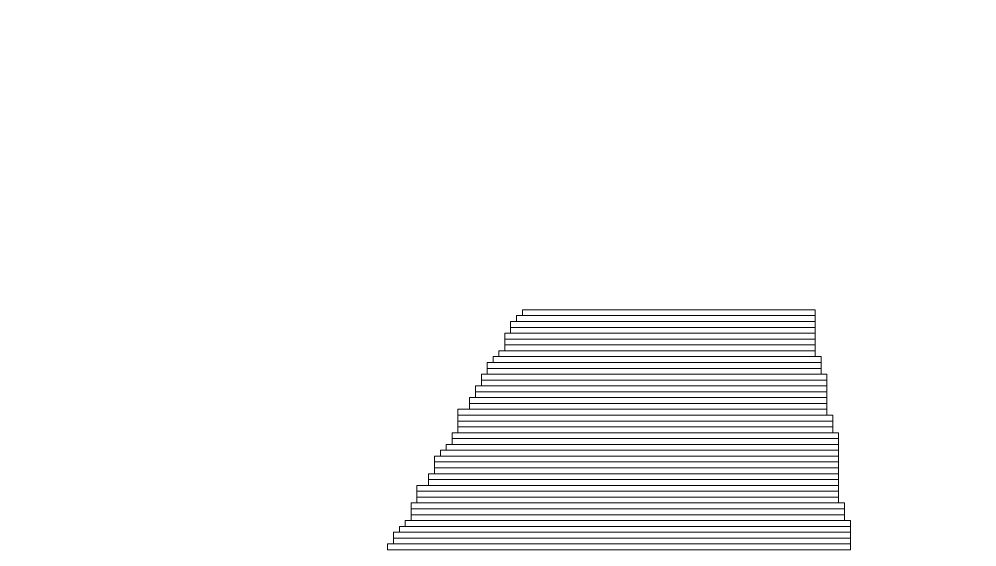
# Model space of a CAD drawing. Header units: millimetres. Extents: x -19.4 to 22.9, y -18.1 to 22.2.
# Drawn here: x -10.31 to -6.157, y -14.707 to -12.416 of the extents above; entities that cross this region are included whole.
import ezdxf

# ---------------------------------------------------------------- set-up
doc = ezdxf.new("R2010")
doc.units = ezdxf.units.MM
doc.header["$MEASUREMENT"] = 0
doc.layers.add('BG_OUTLINE', color=7, linetype='Continuous')
doc.layers.add('MA_PEN3', color=7, linetype='Continuous')

msp = doc.modelspace()

# ---------------------------------------------------------------- linework, layer by layer
at = {"layer": 'BG_OUTLINE', "lineweight": 9}
msp.add_open_spline([(-13.5636, -18.0908), (-13.5636, -18.0908), (13.4366, -18.0908), (13.4366, -18.0908), (13.4366, -18.0908), (13.4366, -18.0908), (13.4366, 12.9092), (13.4366, 12.9092), (13.4366, 12.9092), (13.4366, 12.9092), (-13.5636, 12.9092), (-13.5636, 12.9092), (-13.5636, 12.9092), (-13.5636, 12.9092), (-13.5636, -18.0908), (-13.5636, -18.0908)], degree=3, knots=[0, 0, 0, 0, 0.25, 0.25, 0.25, 0.25, 0.5, 0.5, 0.5, 0.5, 0.75, 0.75, 0.75, 0.75, 1, 1, 1, 1], dxfattribs=at)
at = {"layer": 'MA_PEN3', "lineweight": 9}
for points in [[(-8.1534, -13.7286), (-8.1534, -13.7286), (-8.1534, -13.7032), (-8.1534, -13.7032), (-8.1534, -13.7032), (-8.1534, -13.7032), (-6.858, -13.7032), (-6.858, -13.7032), (-6.858, -13.7032), (-6.858, -13.7032), (-6.858, -13.7286), (-6.858, -13.7286), (-6.858, -13.7286), (-6.858, -13.7286), (-8.1534, -13.7286), (-8.1534, -13.7286)], [(-8.128, -13.7032), (-8.128, -13.7032), (-8.128, -13.6778), (-8.128, -13.6778), (-8.128, -13.6778), (-8.128, -13.6778), (-6.858, -13.6778), (-6.858, -13.6778), (-6.858, -13.6778), (-6.858, -13.6778), (-6.858, -13.7032), (-6.858, -13.7032), (-6.858, -13.7032), (-6.858, -13.7032), (-8.128, -13.7032), (-8.128, -13.7032)], [(-8.1788, -13.754), (-8.1788, -13.754), (-8.1788, -13.7286), (-8.1788, -13.7286), (-8.1788, -13.7286), (-8.1788, -13.7286), (-6.858, -13.7286), (-6.858, -13.7286), (-6.858, -13.7286), (-6.858, -13.7286), (-6.858, -13.754), (-6.858, -13.754), (-6.858, -13.754), (-6.858, -13.754), (-8.1788, -13.754), (-8.1788, -13.754)], [(-8.2042, -13.8048), (-8.2042, -13.8048), (-8.2042, -13.7794), (-8.2042, -13.7794), (-8.2042, -13.7794), (-8.2042, -13.7794), (-6.858, -13.7794), (-6.858, -13.7794), (-6.858, -13.7794), (-6.858, -13.7794), (-6.858, -13.8048), (-6.858, -13.8048), (-6.858, -13.8048), (-6.858, -13.8048), (-8.2042, -13.8048), (-8.2042, -13.8048)], [(-8.1788, -13.7794), (-8.1788, -13.7794), (-8.1788, -13.754), (-8.1788, -13.754), (-8.1788, -13.754), (-8.1788, -13.754), (-6.858, -13.754), (-6.858, -13.754), (-6.858, -13.754), (-6.858, -13.754), (-6.858, -13.7794), (-6.858, -13.7794), (-6.858, -13.7794), (-6.858, -13.7794), (-8.1788, -13.7794), (-8.1788, -13.7794)], [(-8.2042, -13.8302), (-8.2042, -13.8302), (-8.2042, -13.8048), (-8.2042, -13.8048), (-8.2042, -13.8048), (-8.2042, -13.8048), (-6.858, -13.8048), (-6.858, -13.8048), (-6.858, -13.8048), (-6.858, -13.8048), (-6.858, -13.8302), (-6.858, -13.8302), (-6.858, -13.8302), (-6.858, -13.8302), (-8.2042, -13.8302), (-8.2042, -13.8302)], [(-8.2042, -13.8556), (-8.2042, -13.8556), (-8.2042, -13.8302), (-8.2042, -13.8302), (-8.2042, -13.8302), (-8.2042, -13.8302), (-6.858, -13.8302), (-6.858, -13.8302), (-6.858, -13.8302), (-6.858, -13.8302), (-6.858, -13.8556), (-6.858, -13.8556), (-6.858, -13.8556), (-6.858, -13.8556), (-8.2042, -13.8556), (-8.2042, -13.8556)], [(-8.2296, -13.881), (-8.2296, -13.881), (-8.2296, -13.8556), (-8.2296, -13.8556), (-8.2296, -13.8556), (-8.2296, -13.8556), (-6.858, -13.8556), (-6.858, -13.8556), (-6.858, -13.8556), (-6.858, -13.8556), (-6.858, -13.881), (-6.858, -13.881), (-6.858, -13.881), (-6.858, -13.881), (-8.2296, -13.881), (-8.2296, -13.881)], [(-8.2804, -13.9318), (-8.2804, -13.9318), (-8.2804, -13.9064), (-8.2804, -13.9064), (-8.2804, -13.9064), (-8.2804, -13.9064), (-6.8326, -13.9064), (-6.8326, -13.9064), (-6.8326, -13.9064), (-6.8326, -13.9064), (-6.8326, -13.9318), (-6.8326, -13.9318), (-6.8326, -13.9318), (-6.8326, -13.9318), (-8.2804, -13.9318), (-8.2804, -13.9318)], [(-8.255, -13.9064), (-8.255, -13.9064), (-8.255, -13.881), (-8.255, -13.881), (-8.255, -13.881), (-8.255, -13.881), (-6.8326, -13.881), (-6.8326, -13.881), (-6.8326, -13.881), (-6.8326, -13.881), (-6.8326, -13.9064), (-6.8326, -13.9064), (-6.8326, -13.9064), (-6.8326, -13.9064), (-8.255, -13.9064), (-8.255, -13.9064)], [(-8.2804, -13.9572), (-8.2804, -13.9572), (-8.2804, -13.9318), (-8.2804, -13.9318), (-8.2804, -13.9318), (-8.2804, -13.9318), (-6.8326, -13.9318), (-6.8326, -13.9318), (-6.8326, -13.9318), (-6.8326, -13.9318), (-6.8326, -13.9572), (-6.8326, -13.9572), (-6.8326, -13.9572), (-6.8326, -13.9572), (-8.2804, -13.9572), (-8.2804, -13.9572)], [(-8.3058, -13.9826), (-8.3058, -13.9826), (-8.3058, -13.9572), (-8.3058, -13.9572), (-8.3058, -13.9572), (-8.3058, -13.9572), (-6.8072, -13.9572), (-6.8072, -13.9572), (-6.8072, -13.9572), (-6.8072, -13.9572), (-6.8072, -13.9826), (-6.8072, -13.9826), (-6.8072, -13.9826), (-6.8072, -13.9826), (-8.3058, -13.9826), (-8.3058, -13.9826)], [(-8.3058, -14.008), (-8.3058, -14.008), (-8.3058, -13.9826), (-8.3058, -13.9826), (-8.3058, -13.9826), (-8.3058, -13.9826), (-6.8072, -13.9826), (-6.8072, -13.9826), (-6.8072, -13.9826), (-6.8072, -13.9826), (-6.8072, -14.008), (-6.8072, -14.008), (-6.8072, -14.008), (-6.8072, -14.008), (-8.3058, -14.008), (-8.3058, -14.008)], [(-8.3312, -14.0334), (-8.3312, -14.0334), (-8.3312, -14.008), (-8.3312, -14.008), (-8.3312, -14.008), (-8.3312, -14.008), (-6.8072, -14.008), (-6.8072, -14.008), (-6.8072, -14.008), (-6.8072, -14.008), (-6.8072, -14.0334), (-6.8072, -14.0334), (-6.8072, -14.0334), (-6.8072, -14.0334), (-8.3312, -14.0334), (-8.3312, -14.0334)], [(-8.3312, -14.0588), (-8.3312, -14.0588), (-8.3312, -14.0334), (-8.3312, -14.0334), (-8.3312, -14.0334), (-8.3312, -14.0334), (-6.8072, -14.0334), (-6.8072, -14.0334), (-6.8072, -14.0334), (-6.8072, -14.0334), (-6.8072, -14.0588), (-6.8072, -14.0588), (-6.8072, -14.0588), (-6.8072, -14.0588), (-8.3312, -14.0588), (-8.3312, -14.0588)], [(-8.3566, -14.0842), (-8.3566, -14.0842), (-8.3566, -14.0588), (-8.3566, -14.0588), (-8.3566, -14.0588), (-8.3566, -14.0588), (-6.8072, -14.0588), (-6.8072, -14.0588), (-6.8072, -14.0588), (-6.8072, -14.0588), (-6.8072, -14.0842), (-6.8072, -14.0842), (-6.8072, -14.0842), (-6.8072, -14.0842), (-8.3566, -14.0842), (-8.3566, -14.0842)], [(-8.4074, -14.135), (-8.4074, -14.135), (-8.4074, -14.1096), (-8.4074, -14.1096), (-8.4074, -14.1096), (-8.4074, -14.1096), (-6.8072, -14.1096), (-6.8072, -14.1096), (-6.8072, -14.1096), (-6.8072, -14.1096), (-6.8072, -14.135), (-6.8072, -14.135), (-6.8072, -14.135), (-6.8072, -14.135), (-8.4074, -14.135), (-8.4074, -14.135)], [(-8.3566, -14.1096), (-8.3566, -14.1096), (-8.3566, -14.0842), (-8.3566, -14.0842), (-8.3566, -14.0842), (-8.3566, -14.0842), (-6.8072, -14.0842), (-6.8072, -14.0842), (-6.8072, -14.0842), (-6.8072, -14.0842), (-6.8072, -14.1096), (-6.8072, -14.1096), (-6.8072, -14.1096), (-6.8072, -14.1096), (-8.3566, -14.1096), (-8.3566, -14.1096)], [(-8.4074, -14.1604), (-8.4074, -14.1604), (-8.4074, -14.135), (-8.4074, -14.135), (-8.4074, -14.135), (-8.4074, -14.135), (-6.7818, -14.135), (-6.7818, -14.135), (-6.7818, -14.135), (-6.7818, -14.135), (-6.7818, -14.1604), (-6.7818, -14.1604), (-6.7818, -14.1604), (-6.7818, -14.1604), (-8.4074, -14.1604), (-8.4074, -14.1604)], [(-8.4074, -14.1858), (-8.4074, -14.1858), (-8.4074, -14.1604), (-8.4074, -14.1604), (-8.4074, -14.1604), (-8.4074, -14.1604), (-6.7818, -14.1604), (-6.7818, -14.1604), (-6.7818, -14.1604), (-6.7818, -14.1604), (-6.7818, -14.1858), (-6.7818, -14.1858), (-6.7818, -14.1858), (-6.7818, -14.1858), (-8.4074, -14.1858), (-8.4074, -14.1858)], [(-8.4074, -14.2112), (-8.4074, -14.2112), (-8.4074, -14.1858), (-8.4074, -14.1858), (-8.4074, -14.1858), (-8.4074, -14.1858), (-6.7818, -14.1858), (-6.7818, -14.1858), (-6.7818, -14.1858), (-6.7818, -14.1858), (-6.7818, -14.2112), (-6.7818, -14.2112), (-6.7818, -14.2112), (-6.7818, -14.2112), (-8.4074, -14.2112), (-8.4074, -14.2112)], [(-8.4328, -14.2366), (-8.4328, -14.2366), (-8.4328, -14.2112), (-8.4328, -14.2112), (-8.4328, -14.2112), (-8.4328, -14.2112), (-6.7564, -14.2112), (-6.7564, -14.2112), (-6.7564, -14.2112), (-6.7564, -14.2112), (-6.7564, -14.2366), (-6.7564, -14.2366), (-6.7564, -14.2366), (-6.7564, -14.2366), (-8.4328, -14.2366), (-8.4328, -14.2366)], [(-8.4328, -14.262), (-8.4328, -14.262), (-8.4328, -14.2366), (-8.4328, -14.2366), (-8.4328, -14.2366), (-8.4328, -14.2366), (-6.7564, -14.2366), (-6.7564, -14.2366), (-6.7564, -14.2366), (-6.7564, -14.2366), (-6.7564, -14.262), (-6.7564, -14.262), (-6.7564, -14.262), (-6.7564, -14.262), (-8.4328, -14.262), (-8.4328, -14.262)], [(-8.4582, -14.2874), (-8.4582, -14.2874), (-8.4582, -14.262), (-8.4582, -14.262), (-8.4582, -14.262), (-8.4582, -14.262), (-6.7564, -14.262), (-6.7564, -14.262), (-6.7564, -14.262), (-6.7564, -14.262), (-6.7564, -14.2874), (-6.7564, -14.2874), (-6.7564, -14.2874), (-6.7564, -14.2874), (-8.4582, -14.2874), (-8.4582, -14.2874)], [(-8.509, -14.3382), (-8.509, -14.3382), (-8.509, -14.3128), (-8.509, -14.3128), (-8.509, -14.3128), (-8.509, -14.3128), (-6.7564, -14.3128), (-6.7564, -14.3128), (-6.7564, -14.3128), (-6.7564, -14.3128), (-6.7564, -14.3382), (-6.7564, -14.3382), (-6.7564, -14.3382), (-6.7564, -14.3382), (-8.509, -14.3382), (-8.509, -14.3382)], [(-8.4835, -14.3128), (-8.4835, -14.3128), (-8.4835, -14.2874), (-8.4835, -14.2874), (-8.4835, -14.2874), (-8.4835, -14.2874), (-6.7564, -14.2874), (-6.7564, -14.2874), (-6.7564, -14.2874), (-6.7564, -14.2874), (-6.7564, -14.3128), (-6.7564, -14.3128), (-6.7564, -14.3128), (-6.7564, -14.3128), (-8.4835, -14.3128), (-8.4835, -14.3128)], [(-8.509, -14.3636), (-8.509, -14.3636), (-8.509, -14.3382), (-8.509, -14.3382), (-8.509, -14.3382), (-8.509, -14.3382), (-6.7564, -14.3382), (-6.7564, -14.3382), (-6.7564, -14.3382), (-6.7564, -14.3382), (-6.7564, -14.3636), (-6.7564, -14.3636), (-6.7564, -14.3636), (-6.7564, -14.3636), (-8.509, -14.3636), (-8.509, -14.3636)], [(-8.509, -14.389), (-8.509, -14.389), (-8.509, -14.3636), (-8.509, -14.3636), (-8.509, -14.3636), (-8.509, -14.3636), (-6.7564, -14.3636), (-6.7564, -14.3636), (-6.7564, -14.3636), (-6.7564, -14.3636), (-6.7564, -14.389), (-6.7564, -14.389), (-6.7564, -14.389), (-6.7564, -14.389), (-8.509, -14.389), (-8.509, -14.389)], [(-8.5344, -14.4144), (-8.5344, -14.4144), (-8.5344, -14.389), (-8.5344, -14.389), (-8.5344, -14.389), (-8.5344, -14.389), (-6.7564, -14.389), (-6.7564, -14.389), (-6.7564, -14.389), (-6.7564, -14.389), (-6.7564, -14.4144), (-6.7564, -14.4144), (-6.7564, -14.4144), (-6.7564, -14.4144), (-8.5344, -14.4144), (-8.5344, -14.4144)], [(-8.5852, -14.4652), (-8.5852, -14.4652), (-8.5852, -14.4398), (-8.5852, -14.4398), (-8.5852, -14.4398), (-8.5852, -14.4398), (-6.7564, -14.4398), (-6.7564, -14.4398), (-6.7564, -14.4398), (-6.7564, -14.4398), (-6.7564, -14.4652), (-6.7564, -14.4652), (-6.7564, -14.4652), (-6.7564, -14.4652), (-8.5852, -14.4652), (-8.5852, -14.4652)], [(-8.5344, -14.4398), (-8.5344, -14.4398), (-8.5344, -14.4144), (-8.5344, -14.4144), (-8.5344, -14.4144), (-8.5344, -14.4144), (-6.7564, -14.4144), (-6.7564, -14.4144), (-6.7564, -14.4144), (-6.7564, -14.4144), (-6.7564, -14.4398), (-6.7564, -14.4398), (-6.7564, -14.4398), (-6.7564, -14.4398), (-8.5344, -14.4398), (-8.5344, -14.4398)], [(-8.5852, -14.4906), (-8.5852, -14.4906), (-8.5852, -14.4652), (-8.5852, -14.4652), (-8.5852, -14.4652), (-8.5852, -14.4652), (-6.7564, -14.4652), (-6.7564, -14.4652), (-6.7564, -14.4652), (-6.7564, -14.4652), (-6.7564, -14.4906), (-6.7564, -14.4906), (-6.7564, -14.4906), (-6.7564, -14.4906), (-8.5852, -14.4906), (-8.5852, -14.4906)], [(-8.5852, -14.516), (-8.5852, -14.516), (-8.5852, -14.4906), (-8.5852, -14.4906), (-8.5852, -14.4906), (-8.5852, -14.4906), (-6.7564, -14.4906), (-6.7564, -14.4906), (-6.7564, -14.4906), (-6.7564, -14.4906), (-6.7564, -14.516), (-6.7564, -14.516), (-6.7564, -14.516), (-6.7564, -14.516), (-8.5852, -14.516), (-8.5852, -14.516)], [(-8.6106, -14.5414), (-8.6106, -14.5414), (-8.6106, -14.516), (-8.6106, -14.516), (-8.6106, -14.516), (-8.6106, -14.516), (-6.731, -14.516), (-6.731, -14.516), (-6.731, -14.516), (-6.731, -14.516), (-6.731, -14.5414), (-6.731, -14.5414), (-6.731, -14.5414), (-6.731, -14.5414), (-8.6106, -14.5414), (-8.6106, -14.5414)], [(-8.6106, -14.5668), (-8.6106, -14.5668), (-8.6106, -14.5414), (-8.6106, -14.5414), (-8.6106, -14.5414), (-8.6106, -14.5414), (-6.731, -14.5414), (-6.731, -14.5414), (-6.731, -14.5414), (-6.731, -14.5414), (-6.731, -14.5668), (-6.731, -14.5668), (-6.731, -14.5668), (-6.731, -14.5668), (-8.6106, -14.5668), (-8.6106, -14.5668)], [(-8.6106, -14.5922), (-8.6106, -14.5922), (-8.6106, -14.5668), (-8.6106, -14.5668), (-8.6106, -14.5668), (-8.6106, -14.5668), (-6.731, -14.5668), (-6.731, -14.5668), (-6.731, -14.5668), (-6.731, -14.5668), (-6.731, -14.5922), (-6.731, -14.5922), (-6.731, -14.5922), (-6.731, -14.5922), (-8.6106, -14.5922), (-8.6106, -14.5922)], [(-8.6614, -14.643), (-8.6614, -14.643), (-8.6614, -14.6176), (-8.6614, -14.6176), (-8.6614, -14.6176), (-8.6614, -14.6176), (-6.7056, -14.6176), (-6.7056, -14.6176), (-6.7056, -14.6176), (-6.7056, -14.6176), (-6.7056, -14.643), (-6.7056, -14.643), (-6.7056, -14.643), (-6.7056, -14.643), (-8.6614, -14.643), (-8.6614, -14.643)], [(-8.6359, -14.6176), (-8.6359, -14.6176), (-8.6359, -14.5922), (-8.6359, -14.5922), (-8.6359, -14.5922), (-8.6359, -14.5922), (-6.7056, -14.5922), (-6.7056, -14.5922), (-6.7056, -14.5922), (-6.7056, -14.5922), (-6.7056, -14.6176), (-6.7056, -14.6176), (-6.7056, -14.6176), (-6.7056, -14.6176), (-8.6359, -14.6176), (-8.6359, -14.6176)], [(-8.6868, -14.6684), (-8.6868, -14.6684), (-8.6868, -14.643), (-8.6868, -14.643), (-8.6868, -14.643), (-8.6868, -14.643), (-6.7056, -14.643), (-6.7056, -14.643), (-6.7056, -14.643), (-6.7056, -14.643), (-6.7056, -14.6684), (-6.7056, -14.6684), (-6.7056, -14.6684), (-6.7056, -14.6684), (-8.6868, -14.6684), (-8.6868, -14.6684)], [(-8.7122, -14.7192), (-8.7122, -14.7192), (-8.7122, -14.6938), (-8.7122, -14.6938), (-8.7122, -14.6938), (-8.7122, -14.6938), (-6.7056, -14.6938), (-6.7056, -14.6938), (-6.7056, -14.6938), (-6.7056, -14.6938), (-6.7056, -14.7192), (-6.7056, -14.7192), (-6.7056, -14.7192), (-6.7056, -14.7192), (-8.7122, -14.7192), (-8.7122, -14.7192)], [(-8.6868, -14.6938), (-8.6868, -14.6938), (-8.6868, -14.6684), (-8.6868, -14.6684), (-8.6868, -14.6684), (-8.6868, -14.6684), (-6.7056, -14.6684), (-6.7056, -14.6684), (-6.7056, -14.6684), (-6.7056, -14.6684), (-6.7056, -14.6938), (-6.7056, -14.6938), (-6.7056, -14.6938), (-6.7056, -14.6938), (-8.6868, -14.6938), (-8.6868, -14.6938)]]:
    msp.add_open_spline(points, degree=3, knots=[0, 0, 0, 0, 0.25, 0.25, 0.25, 0.25, 0.5, 0.5, 0.5, 0.5, 0.75, 0.75, 0.75, 0.75, 1, 1, 1, 1], dxfattribs=at)

doc.saveas('drawing.dxf')
